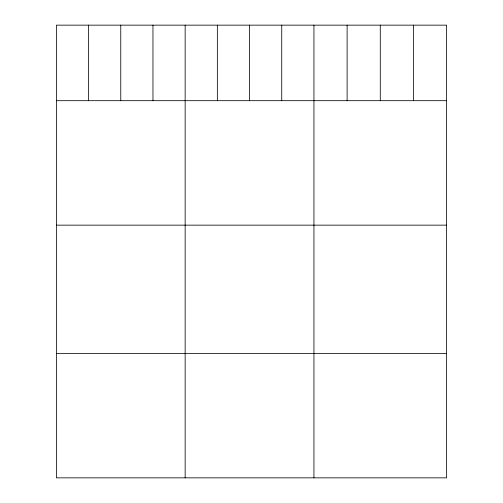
<?xml version="1.0" encoding="UTF-8"?>
<svg xmlns="http://www.w3.org/2000/svg" width="503" height="503" viewBox="0 0 503 503"><rect width="100%" height="100%" fill="white"/><g stroke="black" fill="none" stroke-linecap="round" stroke-linejoin="round"><path stroke-width="0.75" d="M446.626 100.688L446.626 477.85L56.374 477.85L56.374 25.15L446.626 25.15L446.626 100.688L56.374 100.688M56.374 225.149L446.626 225.149M56.374 353.389L446.626 353.389M413.453 25.15L413.453 100.688M380.281 25.15L380.281 100.688M347.114 25.15L347.114 100.688M313.941 25.15L313.941 477.85M281.743 25.15L281.743 100.688M249.551 25.15L249.551 100.688M217.353 25.15L217.353 100.688M185.154 25.15L185.154 477.85M152.962 25.15L152.962 100.688M120.764 25.15L120.764 100.688M88.572 25.15L88.572 100.688"/></g></svg>
